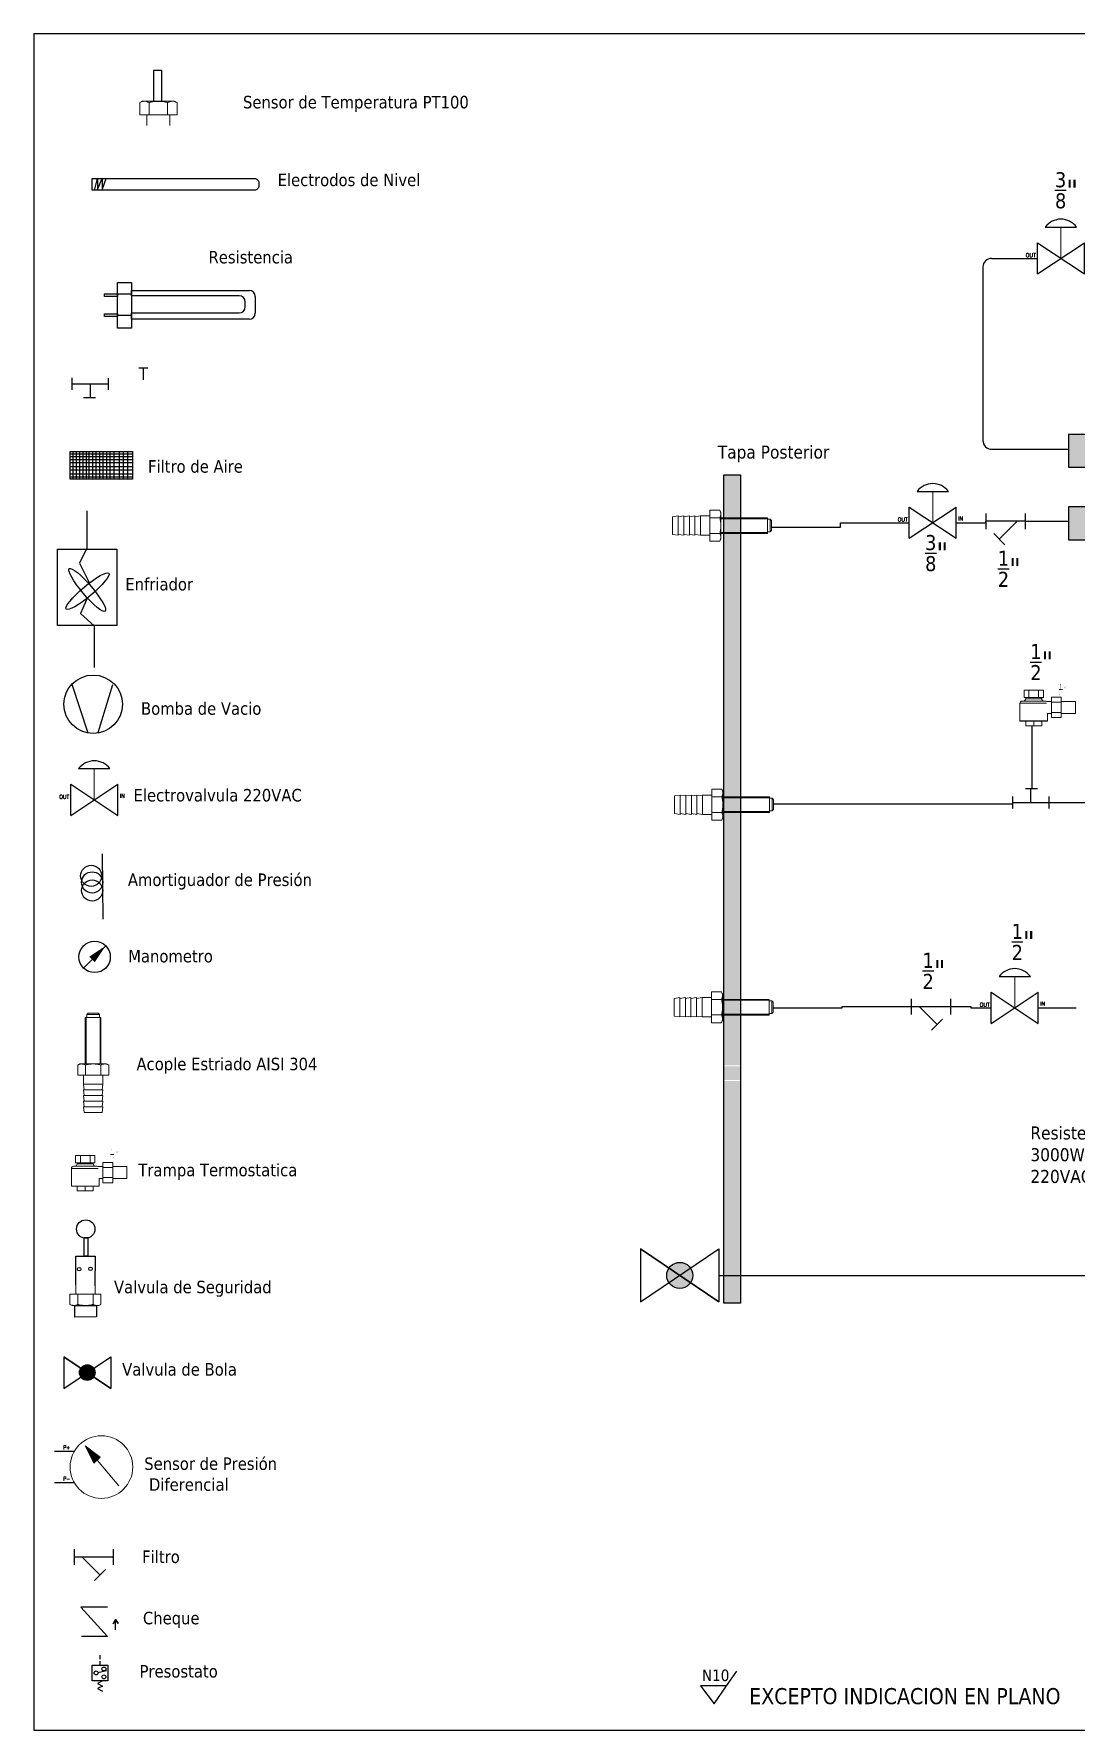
# Model space of a CAD drawing. Header units: millimetres. Extents: x 15 to 265, y 10 to 205.
# Drawn here: x 15 to 134.8, y 10 to 205 of the extents above; entities that cross this region are included whole.
import ezdxf
from ezdxf.enums import TextEntityAlignment as Align

# ---------------------------------------------------------------- set-up
doc = ezdxf.new("R2010")
doc.units = ezdxf.units.MM
for name, color, linetype in [('CONTORNO', 179, 'Continuous'), ('SYMS', 7, 'Continuous'), ('TERMS', 123, 'Continuous'), ('WIRENO', 250, 'Continuous'), ('WIRES', 7, 'Continuous')]:
    doc.layers.add(name, color=color, linetype=linetype)
doc.styles.add('SLDTEXTSTYLE0', font='tahoma.ttf')
doc.styles.get("Standard").update_dxf_attribs({"font": 'tahoma.ttf'})
doc.styles.add('WD', font='romans.shx')

# ---------------------------------------------------------------- blocks, each defined once
blk = doc.blocks.new('HGVA1_DIAPHRAGM_VALVE2')
at = {"color": 7, "linetype": 'Continuous', "lineweight": 0, "ltscale": 3.2258}
for p, q in [((-0.25, 0.5), (0.25, 0.5)), ((0, 0), (0, 0.5))]:
    blk.add_line(p, q, dxfattribs=at)
for p, q in [((-0.375, -0.25), (-0.375, 0.25)), ((-0.375, -0.25), (0.375, 0.25)), ((-0.375, 0.25), (0.375, -0.25)), ((0.375, -0.25), (0.375, 0.25))]:
    blk.add_line(p, q)
at = {"ltscale": 25.4, "flags": 128}
blk.add_lwpolyline([(0.25, 0.5, 0.5), (-0.25, 0.5)], format="xyb", close=True, dxfattribs=at)
at = {"style": 'WD', "flags": 1}
for tag, p in [('INST', (-0.469, 0.748)), ('LOC', (-0.469, 0.587)), ('TAG1', (-0.469, 0.378))]:
    blk.add_attdef(tag, text='', height=0.125, dxfattribs=at).set_placement(p, align=Align.RIGHT)
at = {"style": 'WD'}
blk.add_attdef('XREF', text='', height=0.0625, rotation=0.0625, dxfattribs=at).set_placement((0.518, 0.271), align=Align.TOP_CENTER)
blk.add_attdef('TERM01', text='', height=0.0625, dxfattribs=at).set_placement((-0.399, 0.018), align=Align.RIGHT)
for tag, p, height in [('X4TERM01', (-0.375, 0), 0.005), ('X1TERM02', (0.375, 0), 0.005), ('TERM02', (0.406, 0.036), 0.0625), ('RATING1', (0.388, -0.162), 0.125), ('DESC1', (0.388, -0.378), 0.125), ('DESC2', (0.388, -0.562), 0.125), ('WDTAGALT', (0.388, -0.907), 0.125), ('DESC3', (0.388, -0.752), 0.125)]:
    blk.add_attdef(tag, p, '', height=height, dxfattribs=at)
at = {"style": 'WD', "flags": 1}
for tag, p in [('WDTYPE', (-0.154, -0.127)), ('FAMILY', (-0.143, -0.17)), ('CAT', (-0.143, -0.215)), ('MFG', (-0.141, -0.246)), ('ASSYCODE', (-0.113, -0.275))]:
    blk.add_attdef(tag, text='', height=0.01, dxfattribs=at).set_placement(p, align=Align.CENTER)
blk = doc.blocks.new('HME1_PRESS_M')
blk.add_line((0.036, -0.088), (0.213, 0.089))
blk.add_circle((0.125, 0), 0.125)
blk.add_solid([(0.082, 0.002), (0.126, -0.042), (0.213, 0.089)])
at = {"style": 'WD', "width": 0.7}
for tag, p in [('INST', (0.125, 0.5)), ('LOC', (0.125, 0.344)), ('TAG1', (0.125, 0.188)), ('DESC1', (0.125, -0.344)), ('DESC2', (0.125, -0.5)), ('DESC3', (0.125, -0.656)), ('WDTAGALT', (0.125, -0.812))]:
    blk.add_attdef(tag, text='', height=0.125, dxfattribs=at).set_placement(p, align=Align.CENTER)
blk.add_attdef('TERM01', text='', height=0.0625, dxfattribs=at).set_placement((-0.032, 0.031), align=Align.RIGHT)
at = {"style": 'WD'}
for tag, p, height, flags in [('X4TERM01', (0, 0), 0.005, 1), ('WDTYPE', (0.062, 0.062), 0.01, 1), ('WDBLKNAM', (0.134, 0.001), 0.01, 9), ('X1TERM02', (0.248, 0), 0.005, 1), ('FAMILY', (0.13, -0.035), 0.01, 9)]:
    blk.add_attdef(tag, p, '', height=height, dxfattribs=dict(at, flags=flags))
at = {"style": 'WD', "width": 0.7}
for tag, p, height in [('TERM02', (0.28, 0.031), 0.0625), ('RATING1', (0.281, -0.188), 0.125)]:
    blk.add_attdef(tag, p, '', height=height, dxfattribs=at)
at = {"style": 'WD'}
blk.add_attdef('XREF', text='', height=0.0625, dxfattribs=at).set_placement((-0.031, -0.125), align=Align.RIGHT)
at = {"linetype": 'Continuous', "style": 'WD', "flags": 9}
for tag, p in [('MFG', (0.128, -0.085)), ('ASSYCODE', (0.13, -0.103)), ('CAT', (0.13, -0.066))]:
    blk.add_attdef(tag, p, '', height=0.01, dxfattribs=at)
blk = doc.blocks.new('Acople Estriado')
at = {"color": 7, "linetype": 'Continuous', "lineweight": 15}
for p, q in [((6.78, 5.633), (6.78, 5.138)), ((6.78, 5.633), (6.947, 5.633)), ((6.811, 5.678), (6.796, 5.663)), ((6.796, 5.663), (6.796, 5.633)), ((6.931, 5.663), (6.796, 5.663)), ((6.811, 5.678), (6.916, 5.678)), ((6.931, 5.663), (6.916, 5.678)), ((6.931, 5.633), (6.931, 5.663)), ((6.947, 5.138), (6.947, 5.633)), ((6.721, 5.138), (6.699, 5.126)), ((6.699, 5.126), (6.699, 5.019)), ((6.74, 5.138), (6.721, 5.138)), ((6.864, 5.138), (6.74, 5.138)), ((6.781, 5.126), (6.781, 5.019)), ((6.988, 5.138), (6.864, 5.138)), ((6.946, 5.126), (6.946, 5.019)), ((7.007, 5.138), (6.988, 5.138)), ((7.029, 5.126), (7.007, 5.138)), ((7.029, 5.126), (7.029, 5.019)), ((6.699, 5.019), (6.781, 5.019)), ((6.761, 5.019), (6.761, 4.922)), ((6.761, 4.922), (6.769, 4.862)), ((6.864, 4.922), (6.761, 4.922)), ((6.781, 5.019), (6.946, 5.019)), ((6.967, 4.922), (6.864, 4.922)), ((6.946, 5.019), (7.029, 5.019)), ((6.959, 4.862), (6.967, 4.922)), ((6.967, 4.922), (6.967, 5.019)), ((6.761, 4.862), (6.769, 4.802)), ((6.864, 4.862), (6.761, 4.862)), ((6.761, 4.802), (6.769, 4.742)), ((6.864, 4.802), (6.761, 4.802)), ((6.761, 4.742), (6.769, 4.682)), ((6.864, 4.742), (6.761, 4.742)), ((6.967, 4.862), (6.864, 4.862)), ((6.967, 4.802), (6.864, 4.802)), ((6.967, 4.742), (6.864, 4.742)), ((6.959, 4.802), (6.967, 4.862)), ((6.959, 4.742), (6.967, 4.802)), ((6.959, 4.682), (6.967, 4.742)), ((6.761, 4.682), (6.769, 4.622)), ((6.864, 4.682), (6.761, 4.682)), ((6.864, 4.622), (6.769, 4.622)), ((6.967, 4.682), (6.864, 4.682)), ((6.959, 4.622), (6.864, 4.622)), ((6.959, 4.622), (6.967, 4.682))]:
    blk.add_line(p, q, dxfattribs=at)
at = {"color": 7, "linetype": 'Continuous', "lineweight": 0}
for p, q in [((6.79, 5.633), (6.79, 5.138)), ((6.938, 5.633), (6.938, 5.138))]:
    blk.add_line(p, q, dxfattribs=at)
at = {"color": 7, "linetype": 'Continuous', "lineweight": 15}
for points, knots in [([(6.699, 5.126), (6.706, 5.13), (6.712, 5.133), (6.726, 5.137), (6.733, 5.138), (6.74, 5.138)], [0, 0, 0, 0, 0.5, 0.5, 1, 1, 1, 1]), ([(6.74, 5.138), (6.744, 5.138), (6.747, 5.138), (6.754, 5.137), (6.757, 5.136), (6.768, 5.133), (6.775, 5.13), (6.781, 5.126)], [0, 0, 0, 0, 0.25, 0.25, 0.5, 0.5, 1, 1, 1, 1]), ([(6.864, 5.138), (6.85, 5.138), (6.836, 5.137), (6.808, 5.133), (6.795, 5.13), (6.781, 5.126)], [0, 0, 0, 0, 0.5, 0.5, 1, 1, 1, 1]), ([(6.946, 5.126), (6.933, 5.13), (6.919, 5.133), (6.892, 5.137), (6.878, 5.138), (6.864, 5.138)], [0, 0, 0, 0, 0.5, 0.5, 1, 1, 1, 1]), ([(6.946, 5.126), (6.953, 5.13), (6.96, 5.133), (6.974, 5.137), (6.981, 5.138), (6.988, 5.138)], [0, 0, 0, 0, 0.5, 0.5, 1, 1, 1, 1]), ([(6.988, 5.138), (6.991, 5.138), (6.995, 5.138), (7.002, 5.137), (7.005, 5.136), (7.015, 5.133), (7.022, 5.13), (7.029, 5.126)], [0, 0, 0, 0, 0.25, 0.25, 0.5, 0.5, 1, 1, 1, 1])]:
    blk.add_open_spline(points, degree=3, knots=knots, dxfattribs=at)
blk = doc.blocks.new('Trampo')
for points in [[(117.2, 260.5), (116.2, 260.5), (116.2, 260.5), (116.6, 260.5), (116.6, 263.5), (116.2, 263), (116.1, 263.1), (116.7, 263.6), (116.7, 263.6), (116.7, 260.5), (117.2, 260.5)], [(119.7, 262.2), (119, 260.7), (118.9, 260.7), (119.6, 262.2)], [(120.5, 262.2), (119.7, 260.7), (119.6, 260.7), (120.4, 262.2)], [(117.7, 258.3), (117.2, 257.8), (116.2, 257.8), (115.7, 257.3), (115.7, 256.3), (117.7, 256.3), (117.7, 256.3), (115.6, 256.3), (115.6, 257.3), (116.2, 257.9), (117.2, 257.9), (117.7, 258.4), (117.7, 258.9), (117.2, 259.3), (116.2, 259.3), (115.7, 258.8), (115.6, 258.9), (116.2, 259.4), (117.2, 259.4), (117.7, 258.9)]]:
    blk.add_hatch(color=7).paths.add_polyline_path(points)
at = {"color": 7, "linetype": 'Continuous', "lineweight": 15}
for points in [[(90.5, 251.1), (90.5, 239.8), (90.5, 239.8)], [(92, 252.5), (106.7, 252.5), (106.7, 252.5)], [(93.1, 259.5), (105.5, 259.5), (105.5, 254.7), (93.1, 254.7)], [(93.1, 254.7), (93.1, 259.5), (93.1, 259.5)], [(94.2, 254.7), (94.2, 254), (94.2, 254)], [(96.2, 254.7), (96.2, 259.5), (96.2, 259.5)], [(102.4, 254.7), (102.4, 259.5), (102.4, 259.5)], [(104.5, 254), (104.5, 254.7), (104.5, 254.7)], [(110.7, 252.3), (107.4, 252.3), (107.4, 252.3)], [(117, 255), (110.7, 255), (110.7, 241.9), (117, 241.9)], [(117, 251.8), (110.7, 251.8), (110.7, 251.8)], [(117, 255), (117, 241.9), (117, 241.9)], [(126.1, 252.3), (117, 252.3), (117, 252.3)], [(126.1, 252.3), (126.1, 244.6), (126.1, 244.6)], [(107.9, 239.7), (90.7, 239.7), (90.7, 239.7)], [(104.5, 239.7), (104.5, 236.7), (94.2, 236.7), (94.2, 239.7)], [(99.3, 239.7), (99.3, 236.7), (99.3, 236.7)], [(108.2, 239.8), (108.2, 244.6), (108.2, 244.6)], [(108.2, 244.6), (110.7, 244.6), (110.7, 244.6)], [(117, 245.2), (110.7, 245.2), (110.7, 245.2)], [(117, 244.6), (126.1, 244.6), (126.1, 244.6)]]:
    blk.add_lwpolyline(points, dxfattribs=at)
at = {"color": 8, "linetype": 'Continuous', "lineweight": 15}
for points in [[(107.6, 251.1), (90.5, 251.1), (90.5, 251.1)], [(94.2, 254), (104.5, 254), (104.5, 254)], [(90.5, 239.8), (108.2, 239.8), (108.2, 239.8)]]:
    blk.add_lwpolyline(points, dxfattribs=at)
at = {"color": 7, "linetype": 'Continuous', "lineweight": 20}
blk.add_lwpolyline([(115.6, 260), (117.7, 260), (117.7, 260)], dxfattribs=at)
at = {"color": 7, "linetype": 'Continuous', "lineweight": 15}
for points in [[(91.9, 252.5), (91.1, 252.5), (90.5, 251.9), (90.5, 251.1)], [(92.7, 252.5), (93.5, 252.5), (94.1, 253.2), (94.1, 254)], [(104.5, 254), (104.5, 253.2), (105.1, 252.5), (105.9, 252.5)], [(107.4, 252.3), (107.1, 252.5), (106.9, 252.5), (106.6, 252.5)], [(90.5, 239.9), (90.5, 239.7), (90.6, 239.7), (90.7, 239.7)], [(107.9, 239.7), (108, 239.7), (108.1, 239.7), (108.1, 239.9)]]:
    blk.add_open_spline(points, degree=3, dxfattribs=at)
blk = doc.blocks.new('Valvula Tipo Anillo')
for p, q in [((7.88, 11.213), (7.88, 11.519)), ((7.88, 11.519), (8.084, 11.519)), ((8.084, 11.519), (8.079, 11.203))]:
    blk.add_line(p, q)
at = {"color": 7, "linetype": 'Continuous', "lineweight": 15}
for p, q in [((7.878, 11.21), (7.878, 11.113)), ((8.084, 11.113), (8.084, 11.21)), ((7.816, 11.006), (7.816, 11.113)), ((7.898, 11.113), (7.816, 11.113)), ((7.898, 11.006), (7.898, 11.113)), ((8.063, 11.113), (7.898, 11.113)), ((8.063, 11.006), (8.063, 11.113)), ((8.146, 11.113), (8.063, 11.113)), ((8.146, 11.006), (8.146, 11.113)), ((7.816, 11.006), (7.838, 10.994)), ((7.838, 10.994), (7.857, 10.994)), ((7.857, 10.994), (7.981, 10.994)), ((7.981, 10.994), (8.105, 10.994)), ((8.105, 10.994), (8.124, 10.994)), ((8.124, 10.994), (8.146, 11.006))]:
    blk.add_line(p, q, dxfattribs=at)
for points in [[(7.962, 11.521), (8.01, 11.521), (8.01, 11.713), (7.962, 11.713)], [(8.097, 10.995), (8.097, 10.873), (7.867, 10.871), (7.867, 10.993)]]:
    blk.add_lwpolyline(points, close=True)
for centre, radius in [((7.984, 11.807), 0.0981), ((7.914, 11.381), 0.0185), ((8.035, 11.384), 0.0185)]:
    blk.add_circle(centre, radius)
for points, knots in [([(7.857, 10.994), (7.854, 10.994), (7.85, 10.994), (7.843, 10.995), (7.84, 10.996), (7.829, 10.999), (7.823, 11.002), (7.816, 11.006)], [0, 0, 0, 0, 0.25, 0.25, 0.5, 0.5, 1, 1, 1, 1]), ([(7.898, 11.006), (7.892, 11.002), (7.885, 10.999), (7.871, 10.995), (7.864, 10.994), (7.857, 10.994)], [0, 0, 0, 0, 0.5, 0.5, 1, 1, 1, 1]), ([(7.898, 11.006), (7.912, 11.002), (7.926, 10.999), (7.953, 10.995), (7.967, 10.994), (7.981, 10.994)], [0, 0, 0, 0, 0.5, 0.5, 1, 1, 1, 1]), ([(7.981, 10.994), (7.995, 10.994), (8.009, 10.995), (8.036, 10.999), (8.05, 11.002), (8.063, 11.006)], [0, 0, 0, 0, 0.5, 0.5, 1, 1, 1, 1]), ([(8.105, 10.994), (8.101, 10.994), (8.098, 10.994), (8.091, 10.995), (8.087, 10.996), (8.077, 10.999), (8.07, 11.002), (8.063, 11.006)], [0, 0, 0, 0, 0.25, 0.25, 0.5, 0.5, 1, 1, 1, 1]), ([(8.146, 11.006), (8.139, 11.002), (8.132, 10.999), (8.119, 10.995), (8.112, 10.994), (8.105, 10.994)], [0, 0, 0, 0, 0.5, 0.5, 1, 1, 1, 1])]:
    blk.add_open_spline(points, degree=3, knots=knots, dxfattribs=at)
blk = doc.blocks.new('HGVA1_BALL_VALVE')
h = blk.add_hatch(color=256)
edge = h.paths.add_edge_path()
edge.add_arc((0, 0), 0.125, 0, 360)
at = {"ltscale": 3.2258}
for p, q in [((-0.375, 0.254), (0.375, -0.254)), ((-0.375, -0.254), (0.375, 0.254)), ((-0.375, 0.254), (-0.375, -0.254)), ((0.375, 0.254), (0.375, -0.254))]:
    blk.add_line(p, q, dxfattribs=at)
at = {"ltscale": 25.4, "flags": 128}
blk.add_lwpolyline([(0.375, 0.254), (0.375, -0.254), (-0.375, 0.254), (-0.375, -0.254)], close=True, dxfattribs=at)
at = {"ltscale": 3.2258}
blk.add_circle((0, 0), 0.125, dxfattribs=at)
at = {"ltscale": 25.4}
blk.add_circle((0, 0), 0.125, dxfattribs=at)
at = {"style": 'WD', "flags": 1}
for tag, height, p in [('INST', 0.125, (0.028, 0.678)), ('LOC', 0.125, (0.011, 0.516)), ('TAG1', 0.125, (0, 0.307)), ('FAMILY', 0.01, (-0.482, -0.121)), ('WDTYPE', 0.01, (-0.475, -0.062)), ('CAT', 0.01, (-0.482, -0.165)), ('MFG', 0.01, (-0.481, -0.197)), ('ASSYCODE', 0.01, (-0.453, -0.226))]:
    blk.add_attdef(tag, text='', height=height, dxfattribs=at).set_placement(p, align=Align.CENTER)
at = {"style": 'WD'}
blk.add_attdef('XREF', text='', height=0.0625, rotation=0.0625, dxfattribs=at).set_placement((0.541, 0.293), align=Align.TOP_CENTER)
blk.add_attdef('TERM01', text='', height=0.0625, dxfattribs=at).set_placement((-0.399, 0.018), align=Align.RIGHT)
for tag, p, height in [('X4TERM01', (-0.375, 0), 0.005), ('X8TERM02', (0, 0), 0.005), ('TERM02', (0.052, -0.037), 0.0625), ('X1TERM03', (0.375, 0), 0.005), ('TERM03', (0.406, 0.036), 0.0625), ('RATING1', (0.409, -0.162), 0.125), ('DESC1', (0.409, -0.341), 0.125), ('DESC2', (0.409, -0.525), 0.125), ('DESC3', (0.409, -0.715), 0.125), ('WDTAGALT', (0.409, -0.873), 0.125)]:
    blk.add_attdef(tag, p, '', height=height, dxfattribs=at)
blk = doc.blocks.new('HMT1_DIFFERENTIAL_PRESSURE_GAUGE')
blk.add_hatch(color=7).paths.add_polyline_path([(-0.26, 0.34), (-0.12, 0.06), (-0.02, 0.16)])
at = {"color": 7, "linetype": 'Continuous', "lineweight": 0, "ltscale": 645.15999}
for p, q in [((-0.26, 0.34), (0.28, -0.3)), ((-0.26, 0.34), (-0.12, 0.06)), ((-0.26, 0.34), (-0.02, 0.16)), ((-0.12, 0.06), (-0.02, 0.16))]:
    blk.add_line(p, q, dxfattribs=at)
for p, q in [((-0.437, 0.25), (-0.75, 0.25)), ((-0.437, -0.25), (-0.75, -0.25))]:
    blk.add_line(p, q)
at = {"color": 255, "linetype": 'Continuous', "lineweight": 0, "ltscale": 25.4, "flags": 128}
blk.add_lwpolyline([(-0.26, 0.34), (-0.12, 0.06), (-0.02, 0.16)], close=True, dxfattribs=at)
at = {"color": 7, "linetype": 'Continuous', "lineweight": 0, "ltscale": 645.15999}
blk.add_circle((0, 0), 0.5, dxfattribs=at)
at = {"style": 'WD', "width": 0.7}
for tag, p in [('INST', (-0.01, 0.781)), ('TAG1', (-0.01, 0.531)), ('LOC', (-0.01, 0.656)), ('DESC1', (0.021, -0.625)), ('DESC2', (0.021, -0.75)), ('DESC3', (0.021, -0.875)), ('WDTAGALT', (0.021, -1))]:
    blk.add_attdef(tag, text='', height=0.0938, dxfattribs=at).set_placement(p, align=Align.CENTER)
for tag, p in [('TERM01', (-0.5, 0.281)), ('TERM02', (-0.5, -0.219))]:
    blk.add_attdef(tag, text='', height=0.0625, dxfattribs=at).set_placement(p, align=Align.RIGHT)
at = {"style": 'WD'}
for tag, p, height, flags in [('X4TERM01', (-0.75, 0.25), 0.005, 1), ('X1TERM03', (0.5, 0), 0.005, 1), ('X4TERM02', (-0.75, -0.25), 0.005, 1), ('WDBLKNAM', (-0.209, -0.188), 0.01, 9), ('FAMILY', (-0.208, -0.062), 0.01, 9)]:
    blk.add_attdef(tag, p, '', height=height, dxfattribs=dict(at, flags=flags))
at = {"style": 'WD', "width": 0.7}
for tag, p, height in [('TERM03', (0.531, 0.031), 0.0625), ('RATING1', (0.469, -0.375), 0.0938)]:
    blk.add_attdef(tag, p, '', height=height, dxfattribs=at)
at = {"flags": 1}
blk.add_attdef('WDTYPE', (-0.219, -0.25), '', height=0.01, dxfattribs=at)
at = {"linetype": 'Continuous', "style": 'WD', "flags": 9}
for tag, p in [('ASSYCODE', (-0.208, -0.156)), ('CAT', (-0.208, -0.094)), ('MFG', (-0.208, -0.125))]:
    blk.add_attdef(tag, p, '', height=0.01, dxfattribs=at)
at = {"style": 'WD'}
blk.add_attdef('XREF', text='', height=0.0625, dxfattribs=at).set_placement((-0.438, -0.406), align=Align.RIGHT)
blk = doc.blocks.new('HST1_STRAINER_Y_TYPE')
at = {"ltscale": 3.2258}
for p, q in [((0, 0.125), (0, -0.125)), ((0.625, 0.125), (0.625, -0.125)), ((0, 0), (0.625, 0)), ((0.125, 0), (0.412, -0.287)), ((0.324, -0.376), (0.501, -0.199))]:
    blk.add_line(p, q, dxfattribs=at)
at = {"style": 'WD', "flags": 1}
for tag, height, p in [('INST', 0.125, (0.33, 0.71)), ('LOC', 0.125, (0.306, 0.549)), ('TAG1', 0.125, (0.324, 0.34)), ('FAMILY', 0.01, (1.09, 0.044)), ('CAT', 0.01, (1.09, -0.001)), ('WDTYPE', 0.01, (1.102, -0.093)), ('MFG', 0.01, (1.092, -0.032)), ('ASSYCODE', 0.01, (1.12, -0.061))]:
    blk.add_attdef(tag, text='', height=height, dxfattribs=at).set_placement(p, align=Align.CENTER)
at = {"style": 'WD'}
for tag, height, p in [('WDTAGALT', 0.125, (0.035, 0.2)), ('TERM01', 0.0625, (-0.024, 0.018))]:
    blk.add_attdef(tag, text='', height=height, dxfattribs=at).set_placement(p, align=Align.RIGHT)
for tag, p, height in [('RATING1', (0.6, 0.18), 0.125), ('X4TERM01', (0, 0), 0.005), ('X1TERM03', (0.625, 0), 0.005), ('TERM03', (0.632, 0.013), 0.0625), ('DESC1', (-0.666, -0.258), 0.125), ('DESC2', (-0.666, -0.442), 0.125), ('DESC3', (-0.666, -0.632), 0.125), ('X8TERM02', (0.412, -0.287), 0.005), ('TERM02', (0.447, -0.365), 0.0625)]:
    blk.add_attdef(tag, p, '', height=height, dxfattribs=at)
blk.add_attdef('XREF', text='', height=0.0625, rotation=0.0625, dxfattribs=at).set_placement((0.649, -0.434), align=Align.TOP_CENTER)
blk = doc.blocks.new('HVL1_PRESS_SW')
for p, q in [((0.094, 0.222), (0.094, 0.282)), ((-0.031, -0.126), (-0.031, 0.125)), ((-0.031, 0.125), (0.219, 0.125)), ((0.061, 0.005), (0.198, 0.04)), ((0.094, 0.125), (0.094, 0.188)), ((0.219, 0.125), (0.219, -0.126)), ((0.219, -0.126), (-0.031, -0.126)), ((0.135, -0.126), (0.052, -0.167)), ((0.052, -0.167), (0.135, -0.209)), ((0.135, -0.209), (0.052, -0.251)), ((0.052, -0.251), (0.135, -0.293))]:
    blk.add_line(p, q)
for centre in [(0.032, 0), (0.156, 0.063), (0.156, -0.063)]:
    blk.add_circle(centre, 0.0314)
at = {"style": 'WD', "width": 0.7}
for tag, height, p in [('INST', 0.125, (-0.062, 0.5)), ('TAG1', 0.125, (-0.062, 0.188)), ('LOC', 0.125, (-0.062, 0.344)), ('TERM01', 0.0625, (-0.062, 0.031)), ('DESC1', 0.125, (-0.062, -0.281)), ('RATING1', 0.125, (0.775, -0.281)), ('DESC2', 0.125, (-0.062, -0.438)), ('DESC3', 0.125, (-0.062, -0.594)), ('WDTAGALT', 0.125, (-0.062, -0.75))]:
    blk.add_attdef(tag, text='', height=height, dxfattribs=at).set_placement(p, align=Align.RIGHT)
at = {"style": 'WD'}
for tag, p, height, flags in [('X2TERM04', (0.094, 0.281), 0.005, 1), ('WDBLKNAM', (0.405, 0.344), 0.01, 9), ('FAMILY', (0.406, 0.312), 0.01, 9), ('X4TERM01', (0, 0), 0.005, 1), ('WDTYPE', (0.062, 0.062), 0.01, 1), ('X1TERM02', (0.187, 0.063), 0.005, 1), ('X1TERM03', (0.187, -0.063), 0.005, 1)]:
    blk.add_attdef(tag, p, '', height=height, dxfattribs=dict(at, flags=flags))
at = {"style": 'WD', "width": 0.7}
for tag, p in [('TERM04', (0.125, 0.25)), ('TERM02', (0.25, 0.094)), ('TERM03', (0.25, -0.031))]:
    blk.add_attdef(tag, p, '', height=0.0625, dxfattribs=at)
at = {"linetype": 'Continuous', "style": 'WD', "flags": 9}
for tag, p in [('CAT', (0.406, 0.281)), ('ASSYCODE', (0.406, 0.219)), ('MFG', (0.406, 0.25))]:
    blk.add_attdef(tag, p, '', height=0.01, dxfattribs=at)
at = {"style": 'WD', "width": 0.7}
blk.add_attdef('TERM05', text='', height=0.0625, dxfattribs=at).set_placement((0.125, -0.406), align=Align.CENTER)
at = {"style": 'WD'}
blk.add_attdef('XREF', (0.281, -0.375), '', height=0.0625, dxfattribs=at)
blk = doc.blocks.new('ColaMarrano')
at = {"layer": 'WIRENO'}
blk.add_line((96.3, 200.92), (96.42, 188.45), dxfattribs=at)
for centre in [(94.22, 196.73), (94.4, 195.47), (94.4, 193.92)]:
    blk.add_circle(centre, 2.03, dxfattribs=at)
blk = doc.blocks.new('Bomba Vacio')
at = {"layer": 'WIRENO'}
for p, q in [((222.52, 152.69), (218.83, 163.9)), ((224.82, 152.84), (228.2, 163.9))]:
    blk.add_line(p, q, dxfattribs=at)
blk.add_circle((223.65, 159.36), 6.72, dxfattribs=at)
blk = doc.blocks.new('Cooler')
at = {"layer": 'WIRENO'}
for p, q in [((61.05, 155.36), (61.05, 161.29)), ((60.91, 155.36), (59.87, 153.28)), ((59.87, 153.28), (61.37, 150.31)), ((61.09, 147.98), (60.01, 145.56)), ((60.01, 145.56), (62.09, 143.63)), ((62.09, 143.63), (62.09, 137.25))]:
    blk.add_line(p, q, dxfattribs=at)
blk.add_lwpolyline([(56.51, 155.41), (65.57, 155.41), (65.57, 143.72), (56.51, 143.72)], close=True, dxfattribs=at)
for centre, major_axis in [((61.09, 148.97), (-3.26, -2.75)), ((61.05, 149.16), (2.75, -3.26))]:
    blk.add_ellipse(centre, major_axis=major_axis, ratio=0.188132, dxfattribs=at)
blk = doc.blocks.new('Filtro')
at = {"layer": 'WIRENO'}
for p, q in [((95.97, 119.72), (103.12, 119.72)), ((95.97, 119.41), (103.12, 119.41)), ((95.97, 119.07), (103.12, 119.07)), ((96.25, 119.99), (96.25, 116.83)), ((96.62, 119.95), (96.62, 116.79)), ((97.03, 119.95), (97.03, 116.79)), ((97.4, 119.95), (97.4, 116.79)), ((97.77, 119.99), (97.77, 116.83)), ((98.1, 119.99), (98.1, 116.83)), ((98.51, 119.99), (98.51, 116.83)), ((98.88, 119.95), (98.88, 116.79)), ((99.33, 119.99), (99.33, 116.83)), ((99.7, 119.99), (99.7, 116.83)), ((100.11, 119.99), (100.11, 116.83)), ((100.52, 119.99), (100.52, 116.83)), ((100.98, 119.99), (100.98, 116.83)), ((101.59, 119.99), (101.59, 116.83)), ((102.04, 119.99), (102.04, 116.83)), ((102.54, 119.99), (102.54, 116.83)), ((95.97, 118.71), (103.12, 118.71)), ((95.97, 118.27), (103.12, 118.27)), ((95.97, 117.88), (103.12, 117.88)), ((95.97, 117.41), (103.12, 117.41)), ((95.97, 117.08), (103.12, 117.08))]:
    blk.add_line(p, q, dxfattribs=at)
blk.add_lwpolyline([(95.95, 119.98), (103.11, 119.98), (103.11, 116.82), (95.95, 116.82)], close=True, dxfattribs=at)
blk = doc.blocks.new('Nivel')
at = {"layer": 'WIRENO'}
for p, q in [((103.38, 60.01), (103.74, 61.39)), ((103.74, 61.39), (103.74, 60.1)), ((103.74, 60.1), (104.25, 61.39)), ((104.25, 61.39), (104.25, 60.07)), ((104.25, 60.07), (104.74, 61.36))]:
    blk.add_line(p, q, dxfattribs=at)
blk.add_lwpolyline([(103.12, 61.39), (121.77, 61.39, -0.414214), (122.27, 60.89), (122.27, 60.54, -0.414214), (121.77, 60.04), (103.12, 60.04)], format="xyb", close=True, dxfattribs=at)
blk = doc.blocks.new('check')
at = {"layer": 'WIRENO'}
for p, q in [((68.66, 166.54), (69.94, 166.54)), ((69.94, 166.54), (69.41, 166.25)), ((69.41, 166.25), (69.94, 166.54)), ((69.94, 166.54), (69.44, 166.85)), ((69.44, 166.85), (69.93, 166.54)), ((71.43, 162.27), (67.85, 165.55)), ((67.85, 165.55), (67.85, 162.36)), ((71.43, 165.55), (71.43, 162.27))]:
    blk.add_line(p, q, dxfattribs=at)
blk = doc.blocks.new('TNueva')
at = {"layer": 'WIRENO'}
for p, q in [((227.06, 75.75), (226.14, 75.75)), ((226.56, 74.71), (226.56, 75.74)), ((225.17, 74.25), (225.17, 75.16)), ((225.18, 74.71), (227.93, 74.71)), ((227.95, 74.23), (227.95, 75.15))]:
    blk.add_line(p, q, dxfattribs=at)
blk = doc.blocks.new('PT100')
at = {"color": 7, "linetype": 'Continuous', "lineweight": 15}
for p, q in [((12.526, 10.857), (12.429, 10.857)), ((12.633, 10.919), (12.526, 10.919)), ((12.526, 10.919), (12.526, 10.837)), ((12.633, 10.837), (12.526, 10.837)), ((12.526, 10.837), (12.526, 10.672)), ((12.645, 10.897), (12.633, 10.919)), ((12.645, 10.878), (12.645, 10.897)), ((12.645, 10.754), (12.645, 10.878)), ((12.645, 10.631), (12.645, 10.754)), ((12.429, 10.652), (12.526, 10.652)), ((12.633, 10.672), (12.526, 10.672)), ((12.526, 10.672), (12.526, 10.589)), ((12.633, 10.589), (12.526, 10.589)), ((12.633, 10.589), (12.645, 10.612)), ((12.645, 10.612), (12.645, 10.631))]:
    blk.add_line(p, q, dxfattribs=at)
blk.add_lwpolyline([(12.642, 10.794), (12.922, 10.794), (12.922, 10.726), (12.642, 10.726)], close=True)
for points, knots in [([(12.633, 10.919), (12.637, 10.913), (12.64, 10.906), (12.644, 10.892), (12.645, 10.885), (12.645, 10.878)], [0, 0, 0, 0, 0.5, 0.5, 1, 1, 1, 1]), ([(12.645, 10.878), (12.645, 10.875), (12.645, 10.871), (12.644, 10.864), (12.643, 10.861), (12.64, 10.85), (12.637, 10.844), (12.633, 10.837)], [0, 0, 0, 0, 0.25, 0.25, 0.5, 0.5, 1, 1, 1, 1]), ([(12.645, 10.754), (12.645, 10.768), (12.644, 10.782), (12.64, 10.81), (12.637, 10.824), (12.633, 10.837)], [0, 0, 0, 0, 0.5, 0.5, 1, 1, 1, 1]), ([(12.633, 10.672), (12.637, 10.685), (12.64, 10.699), (12.644, 10.727), (12.645, 10.74), (12.645, 10.754)], [0, 0, 0, 0, 0.5, 0.5, 1, 1, 1, 1]), ([(12.633, 10.672), (12.637, 10.665), (12.64, 10.658), (12.644, 10.645), (12.645, 10.638), (12.645, 10.631)], [0, 0, 0, 0, 0.5, 0.5, 1, 1, 1, 1]), ([(12.645, 10.631), (12.645, 10.627), (12.645, 10.624), (12.644, 10.617), (12.643, 10.613), (12.64, 10.603), (12.637, 10.596), (12.633, 10.589)], [0, 0, 0, 0, 0.25, 0.25, 0.5, 0.5, 1, 1, 1, 1])]:
    blk.add_open_spline(points, degree=3, knots=knots, dxfattribs=at)
blk = doc.blocks.new('tanqu')
h = blk.add_hatch(color=256)
h.dxf.hatch_style = 1
h.paths.add_polyline_path([(182.3, 161.91), (179.24, 161.91), (179.24, 160.62), (182.3, 160.62)])
h.paths.add_polyline_path([(182.59, 138.42), (179.53, 138.42), (179.53, 137.16), (182.59, 137.16)])
h = blk.add_hatch(color=256)
h.dxf.hatch_style = 1
h.paths.add_polyline_path([(168.46, 136.79), (165.55, 136.79), (165.55, 135.55), (168.46, 135.55)])
h.paths.add_polyline_path([(168.46, 138.42), (165.55, 138.42), (165.55, 136.79), (168.46, 136.79)])
at = {"layer": 'WIRENO'}
h = blk.add_hatch(color=256, dxfattribs=at)
h.dxf.hatch_style = 1
h.paths.add_polyline_path([(176.76, 135.51), (176.76, 136.79), (173.7, 136.79), (173.7, 135.51)])
h.paths.add_polyline_path([(161.8, 135.51), (161.8, 136.79), (158.73, 136.79), (158.73, 135.51)])
h.paths.add_polyline_path([(148.66, 149.8), (150.29, 149.8), (150.29, 152.32), (148.66, 152.32)])
h.paths.add_polyline_path([(148.66, 144.25), (150.29, 144.25), (150.29, 146.77), (148.66, 146.77)])
h.paths.add_polyline_path([(159.88, 163.47), (159.88, 162.2), (162.94, 162.2), (162.94, 163.47)])
h.paths.add_polyline_path([(172.04, 162.2), (172.04, 163.47), (168.97, 163.47), (168.97, 162.2)])
for q in [(152.09, 160.51), (152.08, 160.5)]:
    blk.add_line((152.08, 160.5), q)
blk.add_lwpolyline([(165.55, 138.45), (168.46, 138.45), (168.46, 135.55), (165.55, 135.55)], close=True)
at = {"layer": 'CONTORNO'}
blk.add_lwpolyline([(182.76, 160.57), (151.29, 160.57, 0.414214), (150.29, 159.57), (150.29, 139.42, 0.414214), (151.29, 138.42), (182.76, 138.42)], format="xyb", close=True, dxfattribs=at)
at = {"layer": 'WIRENO'}
for points in [[(159.88, 162.18), (162.94, 162.18), (162.94, 163.47), (159.88, 163.47)], [(168.97, 162.18), (172.04, 162.18), (172.04, 163.47), (168.97, 163.47)], [(154.46, 160.56), (178.27, 160.56), (178.27, 162.2), (154.46, 162.2)], [(179.24, 160.62), (182.3, 160.62), (182.3, 161.91), (179.24, 161.91)], [(150.3, 152.32), (148.66, 152.32), (148.66, 149.8), (150.3, 149.8)], [(150.3, 146.77), (148.66, 146.77), (148.66, 144.25), (150.3, 144.25)], [(154.98, 136.79), (178.79, 136.79), (178.79, 138.43), (154.98, 138.43)], [(179.53, 137.16), (182.59, 137.16), (182.59, 138.45), (179.53, 138.45)], [(158.73, 135.51), (161.8, 135.51), (161.8, 136.8), (158.73, 136.8)], [(173.7, 135.51), (176.76, 135.51), (176.76, 136.8), (173.7, 136.8)]]:
    blk.add_lwpolyline(points, close=True, dxfattribs=at)
at = {"xscale": 12.96, "yscale": 12.96, "zscale": 12.96, "rotation": 90}
blk.add_blockref('PT100', (320.18, 0.78), dxfattribs=at)
blk = doc.blocks.new('resiste')
at = {"layer": 'WIRENO'}
for p, q in [((26.21, 175.52), (39.73, 175.52)), ((26.22, 175.46), (26.22, 175.51)), ((24.61, 175.13), (26.23, 175.13)), ((26.22, 174.89), (26.22, 175.46)), ((38.58, 174.89), (26.22, 174.89)), ((39.28, 173.62), (39.28, 174.19)), ((40.43, 174.82), (40.43, 172.9)), ((24.64, 172.65), (26.26, 172.65)), ((26.21, 172.2), (26.21, 172.92)), ((26.21, 172.92), (38.58, 172.92)), ((39.73, 172.2), (26.21, 172.2))]:
    blk.add_line(p, q, dxfattribs=at)
for points in [[(26.21, 171.16), (24.59, 171.16), (24.59, 176.43), (26.21, 176.43)], [(24.61, 174.81), (23.1, 174.81), (23.1, 175.11), (24.61, 175.11)], [(24.61, 172.53), (23.1, 172.53), (23.1, 172.83), (24.61, 172.83)]]:
    blk.add_lwpolyline(points, close=True, dxfattribs=at)
for centre, start, end in [((39.73, 174.82), 0, 90), ((38.58, 174.19), 0, 90), ((38.58, 173.62), 270, 0), ((39.73, 172.9), 270, 0)]:
    blk.add_arc(centre, 0.7, start, end, dxfattribs=at)

msp = doc.modelspace()

# ---------------------------------------------------------------- hatches: boundary and pattern name
at = {"layer": 'WIRENO'}
h = msp.add_hatch(color=256, dxfattribs=at)
h.dxf.hatch_style = 1
h.paths.add_polyline_path([(96.21, 154.31), (94.28, 154.31), (94.28, 86.42), (96.21, 86.42)])
h.paths.add_polyline_path([(96.21, 86.32), (94.28, 86.32), (94.28, 84.72), (96.21, 84.72)])
h.paths.add_polyline_path([(96.21, 84.62), (94.28, 84.62), (94.28, 59.07), (96.21, 59.07)])

# ---------------------------------------------------------------- linework, layer by layer
at = {"color": 7, "linetype": 'Continuous'}
for p, q in [((265, 205), (15, 205)), ((15, 205), (15, 10)), ((15, 10), (265, 10))]:
    msp.add_line(p, q, dxfattribs=at)
at = {"layer": 'CONTORNO'}
for p, q in [((94.61, 15.07), (95.78, 16.79)), ((91.62, 15.07), (93.19, 13.01)), ((94.61, 15.07), (91.62, 15.07)), ((93.19, 13.01), (94.61, 15.07))]:
    msp.add_line(p, q, dxfattribs=at)
at = {"layer": 'WIRENO'}
msp.add_lwpolyline([(94.28, 154.31), (96.21, 154.31), (96.21, 59.07), (94.28, 59.07)], close=True, dxfattribs=at)
at = {"layer": 'WIRES'}
for p, q in [((124.08, 178.2), (124.08, 158.25)), ((125.08, 179.2), (127.21, 179.2)), ((127.21, 179.2), (127.21, 179.2)), ((127.21, 179.2), (130.34, 179.2)), ((125.08, 157.25), (133.93, 157.25)), ((133.93, 157.25), (133.93, 157.15)), ((99.8, 148.29), (107.71, 148.29)), ((107.71, 148.29), (107.71, 148.81)), ((107.71, 148.81), (115.61, 148.81)), ((121.01, 148.81), (124.42, 148.81)), ((124.42, 148.81), (124.42, 148.98)), ((124.42, 148.98), (124.42, 148.98)), ((128.92, 148.98), (133.96, 148.98)), ((129.72, 125.41), (129.67, 125.41)), ((129.72, 118.21), (129.72, 125.41)), ((100.03, 116.49), (127.47, 116.49)), ((131.67, 116.65), (145.65, 116.65)), ((99.99, 93.04), (107.91, 93.04)), ((107.91, 93.04), (107.91, 93.18)), ((107.91, 93.18), (115.84, 93.18)), ((120.34, 93.18), (122.69, 93.18)), ((122.69, 93.18), (122.69, 93.04)), ((122.69, 93.04), (125.04, 93.04)), ((130.44, 93.04), (134.78, 93.04)), ((93.73, 62.27), (164.18, 62.27))]:
    msp.add_line(p, q, dxfattribs=at)
for centre, start, end in [((125.08, 178.2), 90, 180), ((125.08, 158.25), 180, 270)]:
    msp.add_arc(centre, 1, start, end, dxfattribs=at)

# ---------------------------------------------------------------- block references
for name, p, xscale, yscale, zscale, rotation in [('PT100', (168.68, 33.38), 12.96, 12.96, 12.96, 90), ('Acople Estriado', (38.47, 222.6), 10.8, 10.8, 10.8, 270), ('Acople Estriado', (38.7, 190.52), 10.8, 10.8, 10.8, 270), ('Acople Estriado', (38.66, 167.23), 10.8, 10.8, 10.8, 270)]:
    msp.add_blockref(name, p, dxfattribs=dict(xscale=xscale, yscale=yscale, zscale=zscale, rotation=rotation))
for name, p, xscale, yscale, zscale in [('Trampo', (112.11, 83.03), 0.17928, 0.17928, 0.17928), ('Acople Estriado', (-52.32, 31.09), 10.8, 10.8, 10.8), ('Trampo', (3.09, 29.55), 0.17928, 0.17928, 0.17928), ('Valvula Tipo Anillo', (-65.27, -59.92), 10.8, 10.8, 10.8)]:
    msp.add_blockref(name, p, dxfattribs=dict(xscale=xscale, yscale=yscale, zscale=zscale))
at = {"layer": 'SYMS'}
ref = msp.add_blockref('HGVA1_DIAPHRAGM_VALVE2', (133.04, 179.2), dxfattribs=dict(at, xscale=7.199999999999999, yscale=7.199999999999999, zscale=7.199999999999999))
ref.add_attrib('TERM01', 'OUT', dxfattribs={"layer": 'TERMS', "height": 0.45, "style": 'WD'}).set_placement((130.16, 179.33), align=Align.RIGHT)
ref.add_attrib('TERM02', 'IN', (135.96, 179.45), dxfattribs={"layer": 'TERMS', "height": 0.45, "style": 'WD'})
ref = msp.add_blockref('HGVA1_DIAPHRAGM_VALVE2', (118.31, 148.81), dxfattribs=dict(at, xscale=7.199999999999999, yscale=7.199999999999999, zscale=7.199999999999999))
ref.add_attrib('TERM01', 'OUT', dxfattribs={"layer": 'TERMS', "height": 0.45, "style": 'WD'}).set_placement((115.44, 148.94), align=Align.RIGHT)
ref.add_attrib('TERM02', 'IN', (121.24, 149.07), dxfattribs={"layer": 'TERMS', "height": 0.45, "style": 'WD'})
for name, p, xscale, yscale, zscale in [('HST1_STRAINER_Y_TYPE', (128.92, 148.98), -7.199999999999999, 7.199999999999999, 7.199999999999999), ('HME1_PRESS_M', (20.18, 98.88), 14.4, 14.4, 14.4), ('HST1_STRAINER_Y_TYPE', (115.84, 93.18), 7.199999999999999, 7.199999999999999, 7.199999999999999), ('HGVA1_BALL_VALVE', (89.23, 62.27), 12, 12, 12), ('HGVA1_BALL_VALVE', (21.13, 51.1), 7.199999999999999, 7.199999999999999, 7.199999999999999), ('HST1_STRAINER_Y_TYPE', (19.62, 29.91), 7.199999999999999, 7.199999999999999, 7.199999999999999), ('HVL1_PRESS_SW', (21.92, 16.57), 7.199999999999999, 7.199999999999999, 7.199999999999999)]:
    msp.add_blockref(name, p, dxfattribs=dict(at, xscale=xscale, yscale=yscale, zscale=zscale))
ref = msp.add_blockref('HGVA1_DIAPHRAGM_VALVE2', (21.94, 116.93), dxfattribs=dict(at, xscale=7.199999999999999, yscale=7.199999999999999, zscale=7.199999999999999))
ref.add_attrib('TERM01', 'OUT', dxfattribs={"layer": 'TERMS', "height": 0.45, "style": 'WD'}).set_placement((19.07, 117.06), align=Align.RIGHT)
ref.add_attrib('TERM02', 'IN', (24.87, 117.19), dxfattribs={"layer": 'TERMS', "height": 0.45, "style": 'WD'})
ref = msp.add_blockref('HGVA1_DIAPHRAGM_VALVE2', (127.74, 93.04), dxfattribs=dict(at, xscale=7.199999999999999, yscale=7.199999999999999, zscale=7.199999999999999))
ref.add_attrib('TERM01', 'OUT', dxfattribs={"layer": 'TERMS', "height": 0.45, "style": 'WD'}).set_placement((124.87, 93.17), align=Align.RIGHT)
ref.add_attrib('TERM02', 'IN', (130.67, 93.29), dxfattribs={"layer": 'TERMS', "height": 0.45, "style": 'WD'})
ref = msp.add_blockref('HMT1_DIFFERENTIAL_PRESSURE_GAUGE', (22.76, 40.24), dxfattribs=dict(at, xscale=7.199999999999999, yscale=7.199999999999999, zscale=7.199999999999999))
ref.add_attrib('TERM02', 'P-', dxfattribs={"layer": 'TERMS', "height": 0.45, "style": 'WD', "width": 0.7}).set_placement((19.16, 38.67), align=Align.RIGHT)
ref.add_attrib('TERM01', 'P+', dxfattribs={"layer": 'TERMS', "height": 0.45, "style": 'WD', "width": 0.7}).set_placement((19.16, 42.27), align=Align.RIGHT)
at = {"layer": 'WIRENO'}
for name, p in [('Nivel', (-81.42, 127)), ('resiste', (0, 0)), ('Filtro', (-76.78, 37.01))]:
    msp.add_blockref(name, p, dxfattribs=at)
for name, p, xscale, yscale, zscale in [('tanqu', (-89.09, -69.52), 1.5, 1.5, 1.5), ('Cooler', (-24.66, 29.21), 0.75, 0.75, 0.75), ('Bomba Vacio', (-90.02, 48.25), 0.5, 0.5, 0.5), ('TNueva', (-210.25, 4.59), 1.5, 1.5, 1.5), ('ColaMarrano', (-34.95, -9.83), 0.6, 0.6, 0.6)]:
    msp.add_blockref(name, p, dxfattribs=dict(at, xscale=xscale, yscale=yscale, zscale=zscale))
for name, p, xscale, yscale, zscale, rotation in [('TNueva', (361.3, 276.81), 1.5, 1.5, 1.5, 180), ('check', (-131.74, -42.85), -0.9375, 0.9375, 0.9375, 270)]:
    msp.add_blockref(name, p, dxfattribs=dict(at, xscale=xscale, yscale=yscale, zscale=zscale, rotation=rotation))

# ---------------------------------------------------------------- texts
at = {"attachment_point": 1}
for s, width, insert, char_height in [('\\A1;Sensor de Temperatura PT100', 44.8708, (39.03, 197.88), 1.44), ('\\A1;Electrodos de Nivel', 44.8708, (43.01, 188.94), 1.44), ('\\A1;Resistencia', 44.8708, (35.07, 180.06), 1.44), ('\\A1;T', 44.8708, (27.06, 166.67), 1.44), ('\\A1;Filtro de Aire', 44.8708, (28.11, 156), 1.44), ('Tapa Posterior', 16.8484, (93.6, 157.68), 1.5), ('\\A1;Enfriador', 44.8708, (25.51, 142.46), 1.44), ('\\A1;Bomba de Vacio', 44.8708, (27.31, 128.17), 1.44), ('\\A1;Electrovalvula 220VAC', 44.8708, (26.45, 118.2), 1.44), ('\\A1;Amortiguador de Presión', 44.8708, (25.8, 108.48), 1.44), ('\\A1;Manometro', 44.8708, (25.84, 99.7), 1.44), ('\\A1;Acople Estriado AISI 304', 44.8708, (26.79, 87.3), 1.44), ('Resistencia 3000W 220VAC', 1.9892, (129.53, 79.4), 1.5), ('\\A1;Trampa Termostatica', 44.8708, (27, 75.11), 1.44), ('\\A1;Valvula de Seguridad', 44.8708, (24.2, 61.66), 1.44), ('\\A1;Valvula de Bola', 44.8708, (25.14, 52.19), 1.44), ('\\A1;Sensor de Presión\\P Diferencial', 44.8708, (27.68, 41.35), 1.44), ('\\A1;Filtro', 44.8708, (27.44, 30.65), 1.44), ('\\A1;Cheque', 44.8708, (27.53, 23.6), 1.44), ('\\A1;Presostato', 44.8708, (27.14, 17.48), 1.44)]:
    msp.add_mtext_dynamic_manual_height_columns(s, width=width, gutter_width=1, heights=[0], dxfattribs=dict(at, insert=insert, char_height=char_height))
at = {"layer": 'CONTORNO', "insert": (91.78, 16.96), "char_height": 1.323, "attachment_point": 1, "style": 'SLDTEXTSTYLE0'}
msp.add_mtext('N10', dxfattribs=at)
at = {"layer": 'CONTORNO', "color": 7, "insert": (133, 14.83), "char_height": 1.8521, "attachment_point": 3, "style": 'SLDTEXTSTYLE0'}
msp.add_mtext('EXCEPTO INDICACION EN PLANO', dxfattribs=at)
at = {"layer": 'WIRENO', "char_height": 2.4694, "attachment_point": 1}
for s, insert in [('\\A1;{\\H0.7x;\\S3/8;}"', (132.36, 189.1)), ('\\A1;{\\H0.7x;\\S3/8;}"', (117.43, 147.39)), ('\\A1;{\\H0.7x;\\S1/2;}"', (125.79, 145.58)), ('\\A1;{\\H0.7x;\\S1/2;}"', (129.52, 134.86)), ('\\A1;{\\H0.7x;\\S1/2;}"', (127.38, 102.69)), ('\\A1;{\\H0.7x;\\S1/2;}"', (117.13, 99.36))]:
    msp.add_mtext_dynamic_manual_height_columns(s, width=5.2957, gutter_width=12.35, heights=[0], dxfattribs=dict(at, insert=insert))

doc.saveas('drawing.dxf')
